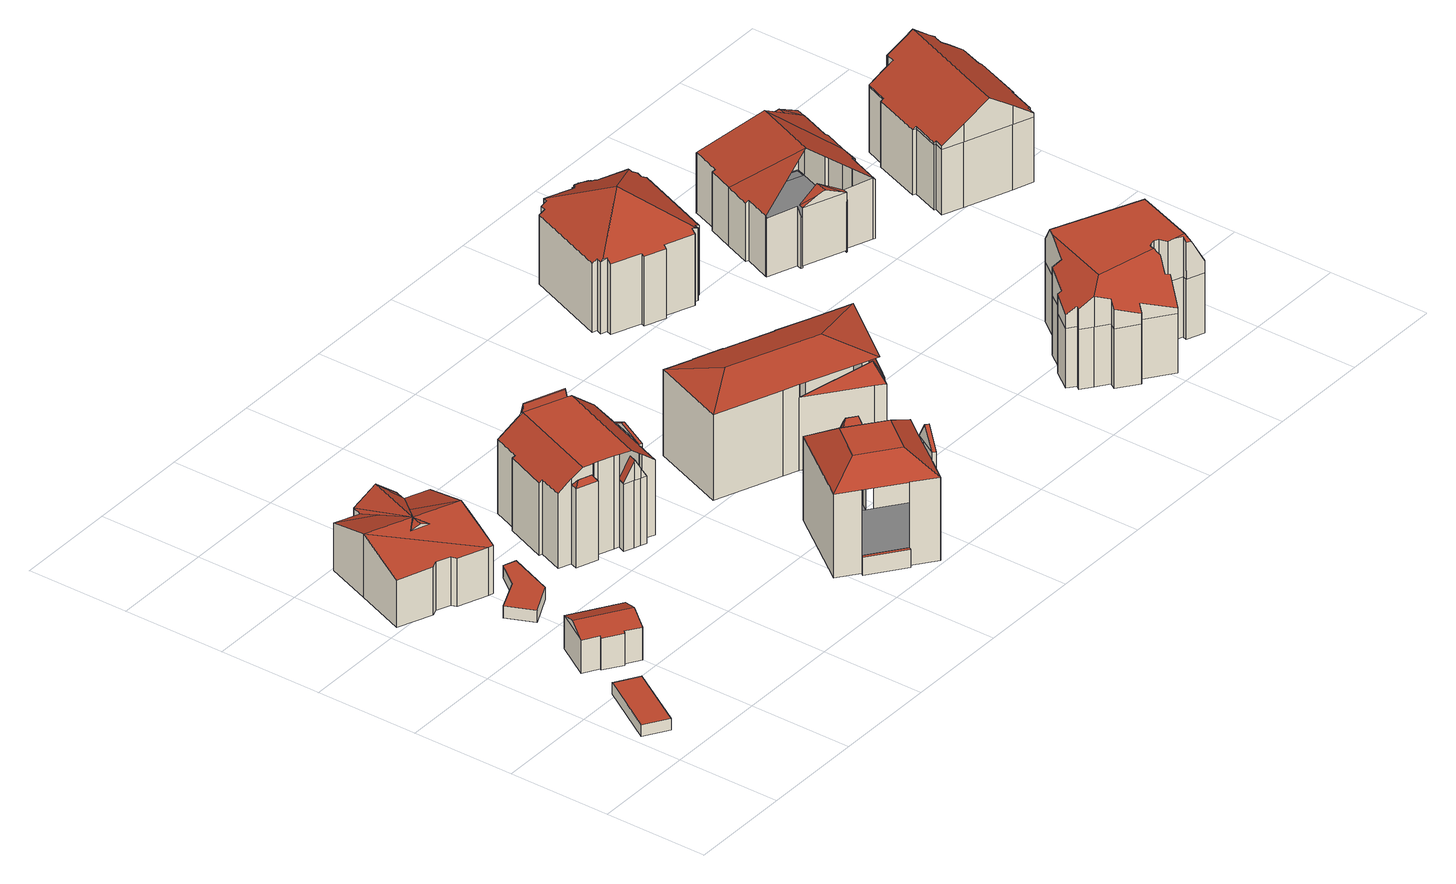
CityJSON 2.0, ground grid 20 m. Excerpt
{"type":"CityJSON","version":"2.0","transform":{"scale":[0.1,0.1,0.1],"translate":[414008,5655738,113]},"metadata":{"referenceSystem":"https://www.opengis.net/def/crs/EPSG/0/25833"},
"CityObjects":{
"building1":{"type":"Building","attributes":{"Dachtyp_tdc":"tdcPolyFlatRoof","Gemeindeschluessel":14612000,"Dachneigung":0,"QualitaetDacherkennung":70,"Geometrietyp2DReferenz":"3000","measuredHeight":2.28,"function":"31001_2463","roofType":"1000"},"geometry":[{"type":"Solid","lod":"2","boundaries":[[[[0,1,2,3]],[[1,4,5,2]],[[4,6,7,5]],[[6,0,3,7]],[[6,4,1,0]],[[3,2,5,7]]]],"semantics":{"surfaces":[{"type":"WallSurface"},{"type":"RoofSurface"},{"type":"GroundSurface"}],"values":[[0,0,0,0,1,2]]}}]},
"building2":{"type":"Building","attributes":{"Dachtyp_tdc":"tdcFreeFormRoof","Gemeindeschluessel":14612000,"Dachneigung":19.41,"QualitaetDacherkennung":79,"Geometrietyp2DReferenz":"3000","measuredHeight":7.97,"function":"31001_9998","roofType":"5000"},"geometry":[{"type":"Solid","lod":"2","boundaries":[[[[8,9,10,11]],[[9,12,13,10]],[[12,14,15,13]],[[14,16,17,15]],[[16,18,19,17]],[[18,20,21,19]],[[20,22,23,21]],[[22,24,25,23]],[[24,26,27,25]],[[26,8,11,27]],[[28,20,18,16,14,29]],[[9,8,26,24,22,28,29,12]],[[14,12,29]],[[22,20,28]],[[11,10,13,15,17,19,21,23,25,27]]]],"semantics":{"surfaces":[{"type":"WallSurface"},{"type":"RoofSurface"},{"type":"GroundSurface"}],"values":[[0,0,0,0,0,0,0,0,0,0,1,1,0,0,2]]}}]},
"building3":{"type":"Building","attributes":{"name":"Adventhaus","Gemeindeschluessel":14612000,"QualitaetDacherkennung":100,"Geometrietyp2DReferenz":"3000","function":"31001_3041","roofType":"9999"},"children":["building3-1","building3-2","building3-3"]},
"building3-1":{"type":"BuildingPart","attributes":{"Dachtyp_tdc":"tdcGableRoof","Dachneigung":17.36,"QualitaetDacherkennung":100,"Geometrietyp2DReferenz":"3000","measuredHeight":12.88,"roofType":"3100"},"parents":["building3"],"geometry":[{"type":"MultiSurface","lod":"2","boundaries":[[[30,31,32,33]],[[31,34,35,32]],[[34,36,37,35]],[[36,38,39,37]],[[38,40,41,39]],[[40,42,43,41]],[[42,44,45,43]],[[44,46,47,45]],[[46,48,49,47]],[[48,50,51,49]],[[50,52,53,51]],[[52,54,55,53]],[[54,31,30,56,57]],[[31,54,52]],[[40,38,36,34,31,52]],[[50,48,46,44,42,40,52]],[[55,33,32,35,37,39,41,43,45,47,49,51,53]]],"semantics":{"surfaces":[{"type":"WallSurface"},{"type":"RoofSurface"},{"type":"GroundSurface"}],"values":[0,0,0,0,0,0,0,0,0,0,0,0,1,1,1,1,2]}}]},
"building3-2":{"type":"BuildingPart","attributes":{"Dachtyp_tdc":"tdcHipAndGableRoof","Dachneigung":19.45,"QualitaetDacherkennung":100,"Geometrietyp2DReferenz":"3000","measuredHeight":12.83,"roofType":"5000"},"parents":["building3"],"geometry":[{"type":"MultiSurface","lod":"2","boundaries":[[[57,58,59,60]],[[58,61,62,59]],[[61,63,64,62]],[[63,65,66,64]],[[65,56,67,66]],[[57,56,68]],[[65,69,70,71,56]],[[56,71,68]],[[58,68,71]],[[68,58,57]],[[63,69,65]],[[61,70,69,63]],[[58,71,70,61]],[[67,60,59,62,64,66]]],"semantics":{"surfaces":[{"type":"WallSurface"},{"type":"RoofSurface"},{"type":"GroundSurface"}],"values":[0,0,0,0,0,1,1,1,1,1,0,0,0,2]}}]},
"building3-3":{"type":"BuildingPart","attributes":{"Dachtyp_tdc":"tdcFreeFormRoof","Dachneigung":20.96,"QualitaetDacherkennung":100,"Geometrietyp2DReferenz":"3000","measuredHeight":0.76,"roofType":"5000"},"parents":["building3"],"geometry":[{"type":"Solid","lod":"2","boundaries":[[[[72,68,73]],[[68,74,73]],[[75,72,74]],[[75,74,68]],[[75,68,72]],[[72,73,74]]]],"semantics":{"surfaces":[{"type":"WallSurface"},{"type":"RoofSurface"},{"type":"GroundSurface"}],"values":[[0,0,0,1,1,2]]}}]},
"building4":{"type":"Building","attributes":{"Dachtyp_tdc":"tdcPolyFlatRoof","Gemeindeschluessel":14612000,"Dachneigung":0,"QualitaetDacherkennung":49,"Geometrietyp2DReferenz":"3000","measuredHeight":2.45,"function":"31001_9998","roofType":"1000"},"geometry":[{"type":"Solid","lod":"2","boundaries":[[[[76,77,78,79]],[[77,80,81,78]],[[80,82,83,81]],[[82,84,85,83]],[[84,86,87,85]],[[86,76,79,87]],[[86,84,82,80,77,76]],[[79,78,81,83,85,87]]]],"semantics":{"surfaces":[{"type":"WallSurface"},{"type":"RoofSurface"},{"type":"GroundSurface"}],"values":[[0,0,0,0,0,0,1,2]]}}]},
"building5":{"type":"Building","attributes":{"Gemeindeschluessel":14612000,"Geometrietyp2DReferenz":"3000","function":"31001_9998","roofType":"9999"},"children":["building5-1","building5-2","building5-3","building5-4","building5-5"]},
"building5-1":{"type":"BuildingPart","attributes":{"Dachtyp_tdc":"tdcCutGableRoof","Dachneigung":0.03,"QualitaetDacherkennung":33,"Geometrietyp2DReferenz":"3000","measuredHeight":18.68,"roofType":"9999"},"parents":["building5"],"geometry":[{"type":"MultiSurface","lod":"2","boundaries":[[[88,89,90,91]],[[89,92,93,90]],[[92,94,93]],[[95,96,97]],[[95,98,99,96]],[[98,100,101,102,99]],[[103,104,105,106]],[[103,107,108,104]],[[107,109,110,108]],[[109,111,112,110]],[[111,113,114,115,112]],[[116,117,118,119,120]],[[117,121,122,118]],[[121,123,124,122]],[[123,125,126,124]],[[125,127,128,126]],[[127,129,130,128]],[[129,131,132,130]],[[131,133,134,135,132]],[[136,137,138]],[[136,88,91,137]],[[133,131,129,127,125,123,121,117,116,139]],[[140,100,98,95,141,92,89,88]],[[139,113,111,109,107,103,140,88,136,133]],[[91,90,93,96,99,102,142,104,108,110,112,115,143,119,118,122,124,126,128,130,132,135,137]]],"semantics":{"surfaces":[{"type":"WallSurface"},{"type":"RoofSurface"},{"type":"GroundSurface"}],"values":[0,0,0,0,0,0,0,0,0,0,0,0,0,0,0,0,0,0,0,0,0,1,1,1,2]}}]},
"building5-2":{"type":"BuildingPart","attributes":{"Dachtyp_tdc":"tdcFreeFormRoof","Dachneigung":81.88,"QualitaetDacherkennung":12,"Geometrietyp2DReferenz":"3000","measuredHeight":19.91,"roofType":"5000"},"parents":["building5"],"geometry":[{"type":"MultiSurface","lod":"2","boundaries":[[[144,138,145]],[[146,144,145,147]],[[146,147,148]],[[144,146,148,134,138]],[[132,149,150,137,135]],[[148,147,149,132]],[[147,145,150,149]],[[145,138,137,150]]],"semantics":{"surfaces":[{"type":"RoofSurface"},{"type":"GroundSurface"},{"type":"WallSurface"}],"values":[0,0,0,0,1,2,2,2]}}]},
"building5-3":{"type":"BuildingPart","attributes":{"Dachtyp_tdc":"tdcGableRoof","Dachneigung":60.21,"QualitaetDacherkennung":29,"Geometrietyp2DReferenz":"3000","measuredHeight":17.57,"roofType":"3100"},"parents":["building5"],"geometry":[{"type":"MultiSurface","lod":"2","boundaries":[[[151,152,153,154]],[[152,155,156,153]],[[155,157,158,156]],[[157,105,104,158]],[[101,151,154,102]],[[101,159,160,161,162,151]],[[163,164,161,160,106]],[[157,163,106,105]],[[155,164,163,157]],[[152,162,161,164,155]],[[151,162,152]],[[154,153,156,158,104,142,102]]],"semantics":{"surfaces":[{"type":"WallSurface"},{"type":"RoofSurface"},{"type":"GroundSurface"}],"values":[0,0,0,0,0,1,1,0,0,0,0,2]}}]},
"building5-4":{"type":"BuildingPart","attributes":{"Dachtyp_tdc":"tdcGableRoof","Dachneigung":11.03,"QualitaetDacherkennung":14,"Geometrietyp2DReferenz":"3000","measuredHeight":16.36,"roofType":"3100"},"parents":["building5"],"geometry":[{"type":"MultiSurface","lod":"2","boundaries":[[[94,165,166,93]],[[165,167,168,166]],[[167,97,96,168]],[[165,94,141,169,170]],[[171,172,170,169]],[[167,172,171,97]],[[165,170,172,167]],[[171,95,97]],[[166,168,96,93]]],"semantics":{"surfaces":[{"type":"WallSurface"},{"type":"RoofSurface"},{"type":"GroundSurface"}],"values":[0,0,0,1,1,0,0,0,2]}}]},
"building5-5":{"type":"BuildingPart","attributes":{"Dachtyp_tdc":"tdcFreeFormRoof","Dachneigung":55.89,"QualitaetDacherkennung":12,"Geometrietyp2DReferenz":"3000","measuredHeight":17.05,"roofType":"5000"},"parents":["building5"],"geometry":[{"type":"MultiSurface","lod":"2","boundaries":[[[173,174,175,176]],[[174,120,119,175]],[[114,173,176,115]],[[177,120,174,178]],[[179,178,174,173]],[[173,114,180,179]],[[180,177,178,179]],[[120,177,180,114,181]],[[176,175,119,143,115]]],"semantics":{"surfaces":[{"type":"WallSurface"},{"type":"RoofSurface"},{"type":"GroundSurface"}],"values":[0,0,0,1,1,1,1,0,2]}}]},
"building6":{"type":"Building","attributes":{"Gemeindeschluessel":14612000,"Geometrietyp2DReferenz":"3000","function":"31001_9998","roofType":"9999"},"children":["building6-1","building6-2","building6-3","building6-4"]},
"building6-1":{"type":"BuildingPart","attributes":{"Dachtyp_tdc":"tdcGableRoof","Dachneigung":51.45,"QualitaetDacherkennung":12,"Geometrietyp2DReferenz":"3000","measuredHeight":21.38,"roofType":"3100"},"parents":["building6"],"geometry":[{"type":"MultiSurface","lod":"2","boundaries":[[[182,183,184,185]],[[183,186,187,184]],[[186,188,187]],[[189,182,185,190,191]],[[182,189,192,193]],[[186,183,193,192]],[[192,189,186]],[[182,193,183]],[[185,184,187,190]]],"semantics":{"surfaces":[{"type":"WallSurface"},{"type":"RoofSurface"},{"type":"GroundSurface"}],"values":[0,0,0,0,1,1,0,0,2]}}]},
"building6-2":{"type":"BuildingPart","attributes":{"Dachtyp_tdc":"tdcCutTentRoof","Dachneigung":38.81,"QualitaetDacherkennung":52,"Geometrietyp2DReferenz":"3000","measuredHeight":20.65,"roofType":"9999"},"parents":["building6"],"geometry":[{"type":"MultiSurface","lod":"2","boundaries":[[[194,195,196,197]],[[195,198,199,196]],[[198,191,190,199]],[[188,200,201,187]],[[200,202,203,201]],[[202,204,205,203]],[[206,207,208]],[[206,209,210,207]],[[209,211,212,210]],[[211,213,214,212]],[[213,215,214]],[[200,188,191,198,216,217]],[[209,206,204,202,200,217,218]],[[211,209,218,219]],[[198,195,194,213,211,219,216]],[[219,218,217,216]],[[196,199,190,187,201,203,207,210,212,214,220,221]]],"semantics":{"surfaces":[{"type":"WallSurface"},{"type":"RoofSurface"},{"type":"GroundSurface"}],"values":[0,0,0,0,0,0,0,0,0,0,0,1,1,1,1,1,2]}}]},
"building6-3":{"type":"BuildingPart","attributes":{"Dachtyp_tdc":"tdcFreeFormRoof","Dachneigung":70.06,"QualitaetDacherkennung":18,"Geometrietyp2DReferenz":"3000","measuredHeight":18.4,"roofType":"5000"},"parents":["building6"],"geometry":[{"type":"MultiSurface","lod":"2","boundaries":[[[222,223,224,225]],[[223,226,221,224]],[[215,227,220,214]],[[227,228,229,220]],[[228,230,231,229]],[[230,232,233,231]],[[232,234,235,233]],[[234,236,237,235]],[[236,238,239,237]],[[238,240,241,239]],[[240,242,243,241]],[[242,244,245,243]],[[244,246,247,245]],[[246,248,249,247]],[[248,250,251,249]],[[250,252,253,251]],[[252,254,255,253]],[[254,256,257,255]],[[256,258,259,257]],[[258,260,261,259]],[[260,262,263,261]],[[262,222,225,263]],[[262,260,258,264,265,264]],[[258,256,254,252,264]],[[252,250,266,267,268,269,270,265,264]],[[250,248,246,244,266]],[[244,242,240,267,266]],[[240,238,236,234,267]],[[234,232,230,228,268,267]],[[228,227,215,227,269,268]],[[227,226,270,269]],[[226,197,226,223,264,265,270]],[[223,222,262,264]],[[224,221,196,221,220,214,220,229,231,233,235,237,239,241,243,245,247,249,251,253,255,257,259,261,263,225]]],"semantics":{"surfaces":[{"type":"WallSurface"},{"type":"RoofSurface"},{"type":"GroundSurface"}],"values":[0,0,0,0,0,0,0,0,0,0,0,0,0,0,0,0,0,0,0,0,0,0,1,1,1,1,1,1,1,1,1,1,1,2]}}]},
"building6-4":{"type":"BuildingPart","attributes":{"Dachtyp_tdc":"tdcPolyFlatRoof","Dachneigung":0,"QualitaetDacherkennung":0,"Geometrietyp2DReferenz":"3000","measuredHeight":3.54,"roofType":"9999"},"parents":["building6"],"geometry":[{"type":"MultiSurface","lod":"2","boundaries":[[[208,271,272,205]],[[205,272,273,203]],[[272,271,274,273]],[[271,208,207,274]],[[203,273,274,207]],[[203,207,208,205]]],"semantics":{"surfaces":[{"type":"RoofSurface"},{"type":"WallSurface"},{"type":"GroundSurface"},{"type":"ClosureSurface","isClosure":"1","QuelleClosure":"LoD1Solid"}],"values":[0,1,1,1,2,3]}}]},
"building7":{"type":"Building","attributes":{"Gemeindeschluessel":14612000,"Geometrietyp2DReferenz":"3000","function":"31001_9998","roofType":"9999"},"children":["building7-1","building7-2","building7-3","building7-4","building7-5"]},
"building7-1":{"type":"BuildingPart","attributes":{"Dachtyp_tdc":"tdcFreeFormRoof","Dachneigung":63.29,"QualitaetDacherkennung":15,"Geometrietyp2DReferenz":"3000","measuredHeight":18.3,"roofType":"5000"},"parents":["building7"],"geometry":[{"type":"MultiSurface","lod":"2","boundaries":[[[275,276,277,278]],[[276,279,280,277]],[[281,275,278,282]],[[279,276,275,283]],[[275,281,283]],[[281,279,283]],[[278,277,280,282]]],"semantics":{"surfaces":[{"type":"WallSurface"},{"type":"RoofSurface"},{"type":"GroundSurface"}],"values":[0,0,0,1,1,1,2]}}]},
"building7-2":{"type":"BuildingPart","attributes":{"Dachtyp_tdc":"tdcFreeFormRoof","Dachneigung":69.02,"QualitaetDacherkennung":28,"Geometrietyp2DReferenz":"3000","measuredHeight":13.41,"roofType":"5000"},"parents":["building7"],"geometry":[{"type":"MultiSurface","lod":"2","boundaries":[[[284,285,286,287]],[[285,288,289,286]],[[288,290,282,289]],[[291,292,293,294]],[[292,284,287,293]],[[295,290,288,285,284,296]],[[284,292,297,296]],[[292,291,297]],[[291,295,296,297]],[[287,286,289,282,298,294,293]]],"semantics":{"surfaces":[{"type":"WallSurface"},{"type":"RoofSurface"},{"type":"GroundSurface"}],"values":[0,0,0,0,0,1,1,1,1,2]}}]},
"building7-3":{"type":"BuildingPart","attributes":{"Dachtyp_tdc":"tdcPolyFlatRoof","Dachneigung":45.02,"QualitaetDacherkennung":37,"Geometrietyp2DReferenz":"3000","measuredHeight":17.23,"roofType":"2100"},"parents":["building7"],"geometry":[{"type":"MultiSurface","lod":"2","boundaries":[[[299,300,301,302]],[[303,304,305,306,307]],[[304,299,302,305]],[[304,303,300,299]],[[302,301,306,305]]],"semantics":{"surfaces":[{"type":"WallSurface"},{"type":"RoofSurface"},{"type":"GroundSurface"}],"values":[0,0,0,1,2]}}]},
"building7-4":{"type":"BuildingPart","attributes":{"Dachtyp_tdc":"tdcHipRoof","Dachneigung":17.31,"QualitaetDacherkennung":36,"Geometrietyp2DReferenz":"3000","measuredHeight":19.59,"roofType":"3200"},"parents":["building7"],"geometry":[{"type":"MultiSurface","lod":"2","boundaries":[[[308,309,310,311]],[[309,312,313,310]],[[314,307,306,315]],[[300,316,317,301]],[[316,318,294,317]],[[318,291,294]],[[319,320,321,280,279]],[[320,308,311,321]],[[322,318,316,323]],[[309,308,324]],[[316,300,307,314,312,309,324,323]],[[308,320,319,322,323,324]],[[311,310,313,315,306,301,317,294,298,282,280,321]]],"semantics":{"surfaces":[{"type":"WallSurface"},{"type":"RoofSurface"},{"type":"GroundSurface"}],"values":[0,0,0,0,0,0,0,0,1,1,1,1,2]}}]},
"building7-5":{"type":"BuildingPart","attributes":{"Dachtyp_tdc":"tdcPolyFlatRoof","Dachneigung":45,"QualitaetDacherkennung":37,"Geometrietyp2DReferenz":"3000","measuredHeight":17.21,"roofType":"2100"},"parents":["building7"],"geometry":[{"type":"MultiSurface","lod":"2","boundaries":[[[325,312,313,312]],[[312,326,327,313]],[[326,328,329,327]],[[328,314,315,329]],[[314,330,314,315]],[[330,314,328,326,312,325]],[[313,327,329,315]]],"semantics":{"surfaces":[{"type":"WallSurface"},{"type":"RoofSurface"},{"type":"GroundSurface"}],"values":[0,0,0,0,0,1,2]}}]},
"building8":{"type":"Building","attributes":{"Dachtyp_tdc":"tdcFreeFormRoof","Gemeindeschluessel":14612000,"Dachneigung":31.36,"QualitaetDacherkennung":48,"Geometrietyp2DReferenz":"3000","measuredHeight":20.21,"function":"31001_9998","roofType":"5000"},"geometry":[{"type":"Solid","lod":"2","boundaries":[[[[331,332,333,334]],[[332,335,336,333]],[[335,337,338,336]],[[337,339,340,338]],[[339,341,342,340]],[[341,343,344,342]],[[343,345,346,344]],[[345,347,348,346]],[[347,349,350,348]],[[349,351,352,350]],[[351,353,354,352]],[[353,355,356,354]],[[355,357,358,356]],[[357,359,360,358]],[[359,361,362,360]],[[361,363,364,362]],[[363,365,366,364]],[[365,367,368,366]],[[367,369,370,368]],[[369,371,372,370]],[[371,373,374,372]],[[373,375,376,374]],[[375,377,378,376]],[[377,379,380,378]],[[379,381,382,380]],[[381,383,384,382]],[[383,385,386,384]],[[385,387,388,386]],[[387,389,390,388]],[[389,391,392,390]],[[391,393,394,392]],[[393,395,396,394]],[[397,398,399,400,401,402,403,404,405,406]],[[387,385,383,381,379,377,375,373,371,369,367,365,363,361,359,357,355,353,351,349,347,345,343,341,339,337,335,332,331,407,408,409,410,411,412,413,414,415,416,417,418,419,398,397,420,421,422,423,395,393,391,389]],[[424,420,397,425,426,427,428,429,430,431]],[[432,433,434,435,436,437,425,397,406,438,439]],[[405,438,406]],[[419,399,398]],[[424,421,420]],[[437,426,425]],[[396,440,441,442,443,444,445,446,447,448,449,450,451,452,453,454,455,456,457,458,459,460,461,462,463,464,465,466,467,468,469,470,471,472,473,474,475,476,477,334,333,336,338,340,342,344,346,348,350,352,354,356,358,360,362,364,366,368,370,372,374,376,378,380,382,384,386,388,390,392,394]],[[395,423,440,396]],[[423,422,441,440]],[[422,421,442,441]],[[421,424,443,442]],[[424,431,444,443]],[[431,430,445,444]],[[430,429,446,445]],[[429,428,447,446]],[[428,427,448,447]],[[427,426,449,448]],[[426,437,450,449]],[[437,436,451,450]],[[436,435,452,451]],[[435,434,453,452]],[[434,433,454,453]],[[433,432,455,454]],[[432,439,456,455]],[[439,438,457,456]],[[438,405,458,457]],[[405,404,459,458]],[[404,403,460,459]],[[403,402,461,460]],[[402,401,462,461]],[[401,400,463,462]],[[400,399,464,463]],[[399,419,465,464]],[[419,418,466,465]],[[418,417,467,466]],[[417,416,468,467]],[[416,415,469,468]],[[415,414,470,469]],[[414,413,471,470]],[[413,412,472,471]],[[412,411,473,472]],[[411,410,474,473]],[[410,409,475,474]],[[409,408,476,475]],[[408,407,477,476]],[[407,331,334,477]]]],"semantics":{"surfaces":[{"type":"WallSurface"},{"type":"RoofSurface"},{"type":"GroundSurface"}],"values":[[0,0,0,0,0,0,0,0,0,0,0,0,0,0,0,0,0,0,0,0,0,0,0,0,0,0,0,0,0,0,0,0,1,1,1,1,0,0,0,0,2,0,0,0,0,0,0,0,0,0,0,0,0,0,0,0,0,0,0,0,0,0,0,0,0,0,0,0,0,0,0,0,0,0,0,0,0,0,0,0]]}}]},
"building9":{"type":"Building","attributes":{"Dachtyp_tdc":"tdcFreeFormRoof","Gemeindeschluessel":14612000,"Dachneigung":0.896,"QualitaetDacherkennung":37,"Geometrietyp2DReferenz":"3000","measuredHeight":20.44,"function":"31001_9998","roofType":"5000"},"geometry":[{"type":"Solid","lod":"2","boundaries":[[[[478,479,480,481]],[[479,482,483,480]],[[482,484,485,483]],[[484,486,487,485]],[[486,488,489,487]],[[488,490,491,489]],[[490,492,493,491]],[[492,494,495,493]],[[494,496,497,495]],[[496,498,499,497]],[[498,500,501,499]],[[500,502,503,501]],[[502,504,505,503]],[[504,506,507,505]],[[506,508,509,507]],[[508,510,511,509]],[[510,512,513,511]],[[512,514,515,513]],[[514,516,517,515]],[[516,518,519,517]],[[518,520,521,519]],[[520,522,523,521]],[[522,524,525,523]],[[524,526,527,525]],[[526,528,529,527]],[[528,530,531,529]],[[530,532,533,531]],[[532,534,535,533]],[[534,536,537,535]],[[536,538,539,537]],[[538,540,541,539]],[[540,542,543,541]],[[542,544,545,543]],[[544,546,547,545]],[[546,548,549,547]],[[550,551,552,553,554,555,556,496,494,557]],[[558,559,560,561,562,563,564,565,566,567,568,569,570,571,572,573,574,575,576]],[[577,578,579,554,553]],[[580,581,582,583,584,585,586,587,569,568]],[[551,588,589,590,591,592,593,594,595,552]],[[596,597,598,599,600,601,602,603,604,605,606,577,553,552,595,580,568,567]],[[506,606,605,508]],[[504,578,577,606,506]],[[508,605,604,510]],[[510,604,603,512]],[[512,603,602,514]],[[514,602,601,516]],[[516,601,600,518]],[[518,600,599,520]],[[520,599,598,522]],[[522,598,597,524]],[[524,597,596,526]],[[526,596,567,528]],[[528,567,566,530]],[[607,594,593,478]],[[608,581,580,595,594,607]],[[478,593,592,479]],[[479,592,591,482]],[[482,591,590,484]],[[484,590,589,486]],[[486,589,588,488]],[[609,587,586,610]],[[611,569,587,609]],[[610,586,585,612]],[[612,585,584,613]],[[613,584,583,614]],[[614,583,582,615]],[[615,582,581,608]],[[502,579,578,504]],[[500,555,554,579,502]],[[548,576,575,616]],[[546,558,576,548]],[[616,575,574,617]],[[617,574,573,618]],[[618,573,572,619]],[[619,572,571,620]],[[620,571,570,621]],[[621,570,569,611]],[[530,566,565,532]],[[532,565,564,534]],[[534,564,563,536]],[[536,563,562,538]],[[538,562,561,540]],[[540,561,560,542]],[[542,560,559,544]],[[544,559,558,546]],[[492,557,494]],[[490,550,557,492]],[[488,588,551,550,490]],[[496,556,498]],[[498,556,555,500]],[[549,622,623,624,625,626,627,628,629,630,631,632,633,634,635,636,481,480,483,485,487,489,491,493,495,497,499,501,503,505,507,509,511,513,515,517,519,521,523,525,527,529,531,533,535,537,539,541,543,545,547]],[[548,616,622,549]],[[616,617,623,622]],[[617,618,624,623]],[[618,619,625,624]],[[619,620,626,625]],[[620,621,627,626]],[[621,611,628,627]],[[611,609,629,628]],[[609,610,630,629]],[[610,612,631,630]],[[612,613,632,631]],[[613,614,633,632]],[[614,615,634,633]],[[615,608,635,634]],[[608,607,636,635]],[[607,478,481,636]]]],"semantics":{"surfaces":[{"type":"WallSurface"},{"type":"RoofSurface"},{"type":"GroundSurface"}],"values":[[0,0,0,0,0,0,0,0,0,0,0,0,0,0,0,0,0,0,0,0,0,0,0,0,0,0,0,0,0,0,0,0,0,0,0,1,1,1,1,1,1,0,0,0,0,0,0,0,0,0,0,0,0,0,0,0,0,0,0,0,0,0,0,0,0,0,0,0,0,0,0,0,0,0,0,0,0,0,0,0,0,0,0,0,0,0,0,0,0,0,0,2,0,0,0,0,0,0,0,0,0,0,0,0,0,0,0,0]]}}]},
"building10":{"type":"Building","attributes":{"name":"Gemeindehaus Haydnstraße","Gemeindeschluessel":14612000,"QualitaetDacherkennung":100,"Geometrietyp2DReferenz":"3000","function":"31001_3041","roofType":"9999"},"children":["building10-1","building10-2","building10-3"]},
"building10-1":{"type":"BuildingPart","attributes":{"Dachtyp_tdc":"tdcGableRoof","Dachneigung":25.78,"QualitaetDacherkennung":100,"Geometrietyp2DReferenz":"3000","measuredHeight":13.68,"roofType":"3100"},"parents":["building10"],"geometry":[{"type":"MultiSurface","lod":"2","boundaries":[[[637,638,639,640,641,642]],[[643,637,644,645]],[[646,643,645]],[[647,646,645,648]],[[638,647,648]],[[637,643,646,647,638]],[[641,640,649,650]]],"semantics":{"surfaces":[{"type":"WallSurface"},{"type":"RoofSurface"},{"type":"GroundSurface"}],"values":[0,1,1,1,1,0,2]}}]},
"building10-2":{"type":"BuildingPart","attributes":{"Dachtyp_tdc":"tdcHipRoof","Dachneigung":34.83,"QualitaetDacherkennung":100,"Geometrietyp2DReferenz":"3000","measuredHeight":19.45,"roofType":"3200"},"parents":["building10"],"geometry":[{"type":"MultiSurface","lod":"2","boundaries":[[[651,652,653,654]],[[652,655,656,653]],[[655,657,658,656]],[[657,642,641,659,658]],[[639,660,661,662,640]],[[660,663,664,661]],[[663,665,666,664]],[[665,667,668,666]],[[667,669,670,668]],[[669,671,672,670]],[[671,673,674,672]],[[673,675,676,674]],[[675,677,678,676]],[[677,679,680,678]],[[679,681,682,680]],[[681,683,684,682]],[[685,686,687,688]],[[686,689,690,687]],[[689,691,692,690]],[[691,693,694,692]],[[693,695,696,694]],[[695,697,698,696]],[[697,699,700,698]],[[699,701,702,700]],[[701,651,654,702]],[[691,689,686,685,703,704]],[[679,677,675,673,705,706]],[[673,671,669,667,705]],[[697,695,693,691,704,707,706]],[[652,651,701,699,697,706,705]],[[654,653,656,658,659,708,709,662,661,664,666,668,670,672,674,676,678,680,682,684,710,711,688,687,690,692,694,696,698,700,702]]],"semantics":{"surfaces":[{"type":"WallSurface"},{"type":"RoofSurface"},{"type":"GroundSurface"}],"values":[0,0,0,0,0,0,0,0,0,0,0,0,0,0,0,0,0,0,0,0,0,0,0,0,0,1,1,1,1,1,2]}}]},
"building10-3":{"type":"BuildingPart","attributes":{"Dachtyp_tdc":"tdcHipAndGableRoof","Dachneigung":55.47,"QualitaetDacherkennung":100,"Geometrietyp2DReferenz":"3000","measuredHeight":15.74,"roofType":"5000"},"parents":["building10"],"geometry":[{"type":"MultiSurface","lod":"2","boundaries":[[[683,712,684]],[[713,714,715,716]],[[714,707,715]],[[714,717,683,707]],[[715,704,716]],[[704,715,707]],[[683,717,718]],[[718,717,714,713]],[[719,720,721,722,712]],[[683,718,719,712]],[[718,713,685,688,720,719]]],"semantics":{"surfaces":[{"type":"WallSurface"},{"type":"RoofSurface"},{"type":"GroundSurface"}],"values":[0,1,1,1,1,1,0,0,2,0,0]}}]},
"building11":{"type":"Building","attributes":{"Dachtyp_tdc":"tdcFreeFormRoof","Gemeindeschluessel":14612000,"Dachneigung":33.92,"QualitaetDacherkennung":44,"Geometrietyp2DReferenz":"3000","measuredHeight":20.02,"function":"31001_9998","roofType":"5000"},"geometry":[{"type":"Solid","lod":"2","boundaries":[[[[723,724,725,726]],[[724,727,728,725]],[[727,729,730,728]],[[729,731,732,730]],[[731,733,734,732]],[[733,735,736,734]],[[735,737,738,736]],[[737,739,740,738]],[[739,741,742,740]],[[741,743,744,742]],[[743,745,746,744]],[[745,747,748,746]],[[731,749,750,733]],[[733,750,751,735]],[[735,751,752,737]],[[737,752,753,754,739]],[[755,756,757,758]],[[759,760,761,756,755]],[[758,757,762,763]],[[763,762,764,765]],[[765,764,766,767]],[[767,766,768]],[[747,769,770,771]],[[745,772,769,747]],[[771,770,773,774]],[[774,773,775,776]],[[776,775,777,778]],[[778,777,779,780]],[[780,779,781,782]],[[782,781,783,784]],[[784,783,785,786]],[[786,785,760,759]],[[739,754,787,741]],[[741,787,788,743]],[[743,788,772,745]],[[747,771,789,748]],[[771,774,790,789]],[[774,776,791,790]],[[776,778,792,791]],[[778,780,793,792]],[[780,782,794,793]],[[782,784,795,794]],[[784,786,796,795]],[[786,759,797,796]],[[759,755,798,797]],[[755,758,799,798]],[[758,763,800,799]],[[763,765,801,800]],[[765,767,802,801]],[[767,768,803,802]],[[768,723,726,803]],[[772,788,787,754,753,761,760,785,783,781,779,777,775,773,770,769]],[[766,764,762,757,756,761,753,752,751,750,749,804,805,806,723,768]],[[724,806,805,727]],[[723,806,724]],[[727,805,804,729]],[[729,804,749,731]],[[726,725,728,730,732,734,736,738,740,742,744,746,748,789,790,791,792,793,794,795,796,797,798,799,800,801,802,803]]]],"semantics":{"surfaces":[{"type":"WallSurface"},{"type":"RoofSurface"},{"type":"GroundSurface"}],"values":[[0,0,0,0,0,0,0,0,0,0,0,0,0,0,0,0,0,0,0,0,0,0,0,0,0,0,0,0,0,0,0,0,0,0,0,0,0,0,0,0,0,0,0,0,0,0,0,0,0,0,0,1,1,0,0,0,0,2]]}}]}
},
"vertices":[
[119,168,42],[48,54,42],[48,54,19],[119,168,19],[3,82,42],[3,82,19],[74,196,42],[74,196,19],
[128,259,76],[130,262,78],[130,262,12],[128,259,12],[101,280,78],[101,280,12],[143,347,78],[143,347,12],[174,327,78],[174,327,12],[185,320,78],[185,320,12],[235,289,78],[235,289,12],[193,222,78],[193,222,12],[166,240,78],[166,240,12],[163,236,76],[163,236,12],[215,256,92],[123,314,92],
[273,723,107],[239,633,140],[239,633,12],[273,723,12],[229,608,132],[229,608,12],[218,579,122],[218,579,12],[202,538,108],[202,538,12],[193,541,108],[193,541,12],[135,563,108],[135,563,12],[131,573,110],[131,573,12],[104,584,110],[104,584,12],[92,580,108],[92,580,12],[25,606,107],[25,606,12],[63,703,140],[63,703,12],[97,791,107],[97,791,12],[226,741,107],[146,772,107],
[153,791,107],[153,791,12],[146,772,12],[231,761,107],[231,761,12],[224,744,107],[224,744,12],[226,743,107],[226,743,12],[226,741,12],[152,668,140],[224,744,109],[231,761,108],[193,776,140],
[125,652,133],[152,668,133],[160,639,133],[143,645,140],
[177,428,36],[154,482,36],[154,482,12],[177,428,12],[215,509,36],[215,509,12],[250,554,36],[250,554,12],[274,545,36],[274,545,12],[240,459,36],[240,459,12],
[530,622,197],[572,606,161],[572,606,11],[530,622,11],[553,555,161],[553,555,11],[553,555,157],[521,475,161],[521,475,11],[521,475,157],[503,428,161],[503,428,11],[480,438,181],[480,438,146],[480,438,11],[438,454,197],[438,454,11],[438,454,146],[438,454,148],[429,458,197],[429,458,11],[400,469,197],[400,469,11],[391,473,197],[391,473,11],[391,472,197],[391,472,170],[391,472,11],[351,488,181],[327,497,160],[327,497,11],[351,488,11],[351,488,170],[345,544,160],[345,544,11],[339,546,155],[339,546,11],[371,626,156],[371,626,11],[376,623,160],[376,623,11],[396,675,160],[396,675,11],[440,657,197],[440,657,11],[441,657,197],[441,657,167],[441,657,11],[527,623,197],[527,623,11],[527,623,167],[371,480,197],[460,445,197],[550,549,161],[460,445,11],[371,480,11],
[524,631,210],[532,635,167],[448,661,209],[445,669,167],[440,657,167],[445,669,11],[532,635,11],
[474,424,146],[463,428,146],[463,428,11],[474,424,11],[451,433,146],[451,433,11],[432,440,146],[432,440,11],[460,445,182],[458,446,186],[453,432,186],[463,428,166],[432,440,148],[451,433,183],
[558,553,157],[558,553,11],[527,473,157],[527,473,11],[542,527,174],[547,525,174],[521,475,163],[527,473,163],
[386,459,170],[346,474,170],[346,474,11],[386,459,11],[351,487,170],[356,478,181],[381,468,181],[391,472,171],[371,480,170],
[813,104,177],[768,44,190],[768,44,6],[813,104,6],[762,48,190],[762,48,6],[762,48,173],[807,108,177],[807,108,6],[807,108,173],[786,81,220],[792,76,220],
[788,189,174],[788,189,173],[788,189,6],[788,189,125],[839,151,173],[839,151,6],[732,8,173],[732,8,6],[690,40,174],[690,40,6],[690,40,173],[690,40,42],[623,90,174],[623,90,6],[623,90,42],[584,119,174],[584,119,6],[691,262,174],[691,262,6],[729,234,174],[729,234,6],[729,234,111],[771,141,213],[721,75,213],[649,128,213],[700,195,213],[744,222,6],[777,197,6],
[787,210,163],[786,209,163],[786,209,6],[787,210,6],[777,197,163],[744,222,163],[752,233,163],[752,233,6],[752,234,163],[752,234,6],[753,234,162],[753,234,6],[754,235,163],[754,235,6],[755,235,163],[755,235,6],[756,235,163],[756,235,6],[756,236,163],[756,236,6],[757,236,163],[757,236,6],[758,236,163],[758,236,6],[759,236,163],[759,236,6],[760,236,163],[760,236,6],[760,235,163],[760,235,6],[786,216,163],[786,216,6],[786,215,162],[786,215,6],[787,214,163],[787,214,6],[787,213,163],[787,213,6],[787,212,163],[787,212,6],[787,211,163],[787,211,6],[781,212,180],[780,212,181],[758,230,178],[757,229,181],[757,228,183],[758,224,190],[775,211,190],
[619,85,42],[686,35,42],[686,35,6],[619,85,6],
[921,261,155],[904,274,155],[904,274,9],[921,261,9],[801,353,155],[801,353,9],[947,295,155],[947,295,9],[917,287,192],
[963,297,129],[955,304,129],[955,304,9],[963,297,9],[948,295,99],[948,295,9],[947,295,99],[1013,381,129],[1022,374,129],[1022,374,9],[1013,381,9],[954,305,129],[962,305,144],[1014,373,144],[954,305,9],
[967,476,163],[960,459,181],[960,459,9],[967,476,9],[905,480,182],[912,498,163],[912,498,9],[905,480,9],[905,480,181],
[644,414,181],[701,560,181],[701,560,9],[644,414,9],[754,539,181],[754,539,9],[809,518,181],[809,518,9],[1047,425,181],[1047,425,9],[1013,381,181],[801,353,181],[772,364,181],[772,364,9],[947,295,181],[915,392,205],[739,461,205],
[754,539,182],[761,557,162],[761,557,9],[815,536,162],[815,536,9],[809,518,182],
[1080,1029,154],[1081,1029,153],[1081,1029,13],[1080,1029,13],[1082,1029,153],[1082,1029,13],[1083,1030,153],[1083,1030,13],[1084,1030,153],[1084,1030,13],[1085,1030,152],[1085,1030,13],[1087,1030,152],[1087,1030,13],[1088,1030,152],[1088,1030,13],[1089,1029,152],[1089,1029,13],[1090,1029,152],[1090,1029,13],[1091,1029,152],[1091,1029,13],[1092,1028,152],[1092,1028,13],[1093,1028,152],[1093,1028,13],[1094,1027,152],[1094,1027,13],[1095,1027,152],[1095,1027,13],[1096,1026,152],[1096,1026,13],[1097,1025,152],[1097,1025,13],[1098,1024,153],[1098,1024,13],[1099,1023,153],[1099,1023,13],[1100,1022,153],[1100,1022,13],[1100,1021,154],[1100,1021,13],[1101,1020,154],[1101,1020,13],[1101,1019,155],[1101,1019,13],[1101,1018,155],[1101,1018,13],[1102,1017,156],[1102,1017,13],[1102,1015,156],[1102,1015,13],[1102,1014,157],[1102,1014,13],[1102,1013,157],[1102,1013,13],[1102,1012,158],[1102,1012,13],[1102,1011,158],[1102,1011,13],[1102,1010,159],[1102,1010,13],[1102,1009,159],[1102,1009,13],[1101,1008,160],[1101,1008,13],[1047,916,215],[1006,1035,165],[1003,1028,165],[992,1032,158],[988,1021,158],[978,1025,151],[916,869,151],[925,865,157],[921,855,157],[926,853,161],[1079,1028,154],[1077,1028,155],[1076,1027,155],[1075,1026,156],[1074,1025,157],[1073,1024,157],[1072,1023,158],[1071,1022,159],[1071,1021,159],[1070,1020,160],[1065,1022,160],[1062,1015,164],[1006,1037,164],[1159,974,165],[1160,977,164],[1104,999,164],[1106,1006,160],[1156,967,165],[1092,787,161],[1097,785,158],[1101,796,158],[1111,793,152],[1172,948,152],[1162,952,158],[1167,963,158],[985,818,155],[983,811,152],[1023,795,152],[1026,802,156],[1082,780,156],[1086,790,161],[933,850,161],[929,840,155],[1106,1006,13],[1104,999,13],[1160,977,13],[1156,967,13],[1167,963,13],[1162,952,13],[1172,948,13],[1111,793,13],[1101,796,13],[1097,785,13],[1086,790,13],[1082,780,13],[1026,802,13],[1023,795,13],[983,811,13],[985,818,13],[929,840,13],[933,850,13],[921,855,13],[925,865,13],[916,869,13],[978,1025,13],[988,1021,13],[992,1032,13],[1003,1028,13],[1006,1037,13],[1062,1015,13],[1065,1022,13],[1070,1020,13],[1071,1021,13],[1071,1022,13],[1072,1023,13],[1073,1024,13],[1074,1025,13],[1075,1026,13],[1076,1027,13],[1077,1028,13],[1079,1028,13],
[1484,252,134],[1488,262,134],[1488,262,14],[1484,252,14],[1536,244,134],[1536,244,14],[1538,251,134],[1538,251,14],[1579,236,134],[1579,236,14],[1573,220,134],[1573,220,14],[1583,216,134],[1583,216,14],[1563,160,134],[1563,160,14],[1575,156,134],[1575,156,14],[1559,112,134],[1559,112,14],[1547,116,134],[1547,116,14],[1524,54,134],[1524,54,14],[1490,67,134],[1490,67,14],[1493,75,134],[1493,75,14],[1464,86,134],[1464,86,14],[1460,101,134],[1460,101,14],[1451,105,134],[1451,105,14],[1437,102,134],[1437,102,14],[1437,101,134],[1437,101,14],[1436,100,134],[1436,100,14],[1435,99,134],[1435,99,14],[1435,97,134],[1435,97,14],[1434,96,134],[1434,96,14],[1434,95,134],[1434,95,14],[1434,93,134],[1434,93,14],[1434,92,134],[1434,92,14],[1434,90,134],[1434,90,14],[1434,89,134],[1434,89,14],[1434,88,134],[1434,88,14],[1434,86,134],[1434,86,14],[1434,85,134],[1434,85,14],[1435,83,134],[1435,83,14],[1435,82,134],[1435,82,14],[1436,81,134],[1436,81,14],[1436,80,134],[1436,80,14],[1421,60,134],[1421,60,14],[1583,216,158],[1582,216,160],[1540,190,218],[1498,76,218],[1499,63,207],[1524,54,159],[1547,116,158],[1563,160,158],[1436,80,207],[1436,81,208],[1435,82,209],[1435,83,210],[1434,85,211],[1434,86,212],[1434,88,213],[1434,89,215],[1434,90,216],[1434,92,217],[1318,119,215],[1286,105,195],[1310,87,185],[1302,75,173],[1340,47,156],[1348,58,168],[1402,18,145],[1429,54,183],[1421,60,186],[1477,81,218],[1493,75,216],[1490,67,208],[1367,252,215],[1333,207,202],[1320,217,190],[1288,174,177],[1283,178,172],[1255,140,161],[1270,128,176],[1265,121,174],[1573,220,161],[1579,236,136],[1538,251,140],[1536,244,151],[1488,262,155],[1484,252,171],[1392,286,180],[1377,265,215],[1434,93,217],[1434,95,217],[1434,96,217],[1435,97,217],[1435,99,217],[1436,100,217],[1437,101,217],[1437,102,217],[1451,105,217],[1460,101,217],[1464,86,217],[1392,286,134],[1333,207,134],[1265,121,134],[1270,128,134],[1286,105,134],[1255,140,134],[1283,178,134],[1288,174,134],[1320,217,134],[1429,54,134],[1402,18,134],[1348,58,134],[1340,47,134],[1302,75,134],[1310,87,134],[1429,54,14],[1402,18,14],[1348,58,14],[1340,47,14],[1302,75,14],[1310,87,14],[1286,105,14],[1265,121,14],[1270,128,14],[1255,140,14],[1283,178,14],[1288,174,14],[1320,217,14],[1333,207,14],[1392,286,14],
[1362,675,130],[1282,706,130],[1282,706,113],[1282,706,14],[1362,675,14],[1362,675,114],[1355,678,134],[1365,684,130],[1329,712,151],[1322,690,151],[1310,695,145],[1286,716,130],[1286,716,14],[1365,684,14],
[1423,662,129],[1420,664,132],[1420,664,10],[1423,662,10],[1366,684,130],[1366,684,10],[1363,675,114],[1363,675,10],[1362,675,10],[1278,707,113],[1278,707,10],[1282,706,10],[1281,717,129],[1281,717,10],[1224,738,128],[1224,738,10],[1225,740,131],[1225,740,10],[1245,791,131],[1245,791,10],[1240,793,127],[1240,793,10],[1260,843,127],[1260,843,10],[1280,893,127],[1280,893,10],[1285,890,131],[1285,890,10],[1306,944,131],[1306,944,10],[1306,945,130],[1306,945,10],[1403,907,130],[1403,907,10],[1412,923,101],[1412,925,98],[1412,925,10],[1412,923,10],[1510,887,97],[1510,887,10],[1503,869,129],[1503,869,10],[1479,809,130],[1479,809,10],[1485,806,125],[1485,806,10],[1467,763,126],[1467,763,10],[1454,727,126],[1454,727,10],[1449,729,129],[1449,729,10],[1507,886,101],[1501,869,130],[1339,743,204],[1387,864,204],[1444,866,167],[1365,684,10],[1286,716,10],[1501,869,10],[1507,886,10],
[1403,907,9],[1412,923,130],[1411,921,132],[1449,881,167],[1507,886,130],[1405,906,132],[1405,906,130],[1405,906,9],[1412,923,9],[1507,886,9],[1501,869,9],
[1596,780,143],[1602,778,143],[1602,778,12],[1596,780,12],[1619,821,143],[1619,821,12],[1646,811,143],[1646,811,12],[1663,805,143],[1663,805,12],[1669,820,143],[1669,820,12],[1669,822,143],[1669,822,12],[1699,810,143],[1699,810,12],[1746,793,143],[1746,793,12],[1757,789,143],[1757,789,12],[1755,785,143],[1755,785,12],[1750,771,143],[1750,771,12],[1765,766,143],[1765,766,12],[1663,805,179],[1669,820,179],[1669,822,179],[1699,810,201],[1716,804,213],[1746,793,190],[1583,598,143],[1583,598,178],[1543,614,149],[1543,614,143],[1673,564,143],[1673,564,181],[1631,580,213],[1550,631,149],[1550,631,143],[1547,632,147],[1547,632,143],[1567,685,147],[1567,685,143],[1561,687,143],[1765,766,171],[1792,756,150],[1792,756,143],[1750,771,182],[1776,712,150],[1776,712,143],[1782,710,145],[1782,710,143],[1747,617,145],[1747,617,143],[1744,618,148],[1744,618,143],[1724,566,148],[1724,566,143],[1719,568,151],[1719,568,143],[1712,550,151],[1712,550,143],[1757,789,182],[1755,785,182],[1792,756,12],[1776,712,12],[1782,710,12],[1747,617,12],[1744,618,12],[1724,566,12],[1719,568,12],[1712,550,12],[1673,564,12],[1583,598,12],[1543,614,12],[1550,631,12],[1547,632,12],[1567,685,12],[1561,687,12],[1646,811,167],[1619,821,147],[1602,778,147]
]}
